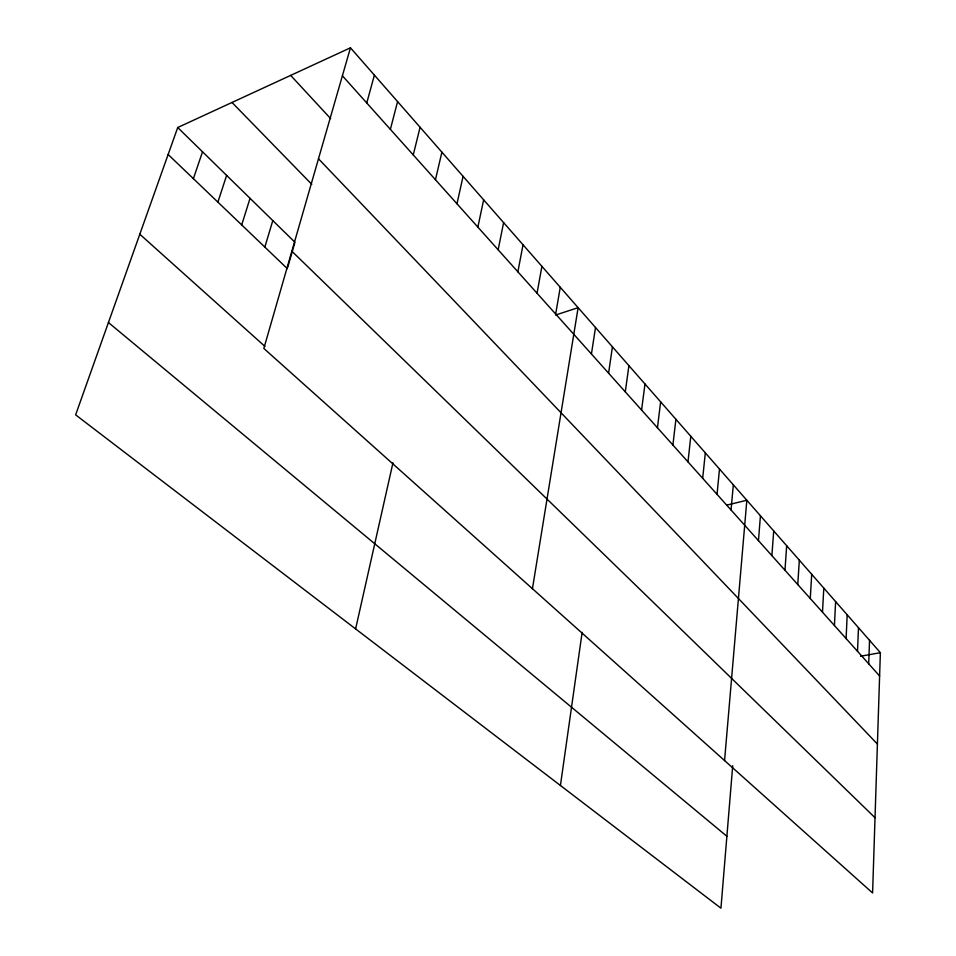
<?xml version="1.0" encoding="UTF-8"?>
<svg xmlns="http://www.w3.org/2000/svg" width="956" height="956" viewBox="0 0 956 956"><rect width="100%" height="100%" fill="white"/><g stroke="black" fill="none" stroke-linecap="round" stroke-linejoin="round"><path stroke-width="1.43" d="M880.368 652.673L872.589 892.964L263.844 348.45L350.458 47.8L880.368 652.673L860.52 656.246M868.693 663.799L869.542 640.317M857.52 651.311L858.488 627.686M846.108 638.56L847.171 614.78M834.433 625.511L835.616 601.587M822.495 612.175L823.797 588.095M810.27 598.528L811.704 574.293M797.77 584.558L799.336 560.168M784.972 570.254L786.668 545.721M771.874 555.615L773.715 530.927M758.455 540.63L760.438 515.774M732.714 765.696L720.943 908.2L75.632 414.856L177.72 127.518L350.458 47.8M724.564 760.558L746.839 500.263L726.56 505.15M731.029 509.99L733.336 484.835M717.036 494.348L719.498 469.038M702.684 478.311L705.325 452.857M687.985 461.891L690.794 436.283M672.905 445.042L675.904 419.278M657.441 427.762L660.644 401.855M641.584 410.04L644.977 383.989M625.296 391.852L628.917 365.646M560.431 785.485L582.132 632.382M608.59 373.175L612.426 346.837M591.429 354.007L595.504 327.514M532.444 588.717L578.117 307.665L555.579 315.038M555.675 314.058L560.264 287.278M537.045 293.241L541.897 266.33M517.877 271.827L523.028 244.784M498.16 249.803L503.609 222.617M477.869 227.134L483.64 199.816M456.968 203.783L463.074 176.346M355.608 628.905L392.952 462.847M435.446 179.728L441.899 152.171M413.255 154.932L420.078 127.268M390.371 129.371L397.577 101.587M366.769 102.985L374.382 75.118M287.732 267.25L294.938 242.262L177.72 127.518M264.848 247.09L272.795 220.597M241.701 224.935L250.042 198.31M217.896 202.134L226.62 175.39M193.387 178.653L202.529 151.801M108.434 322.531L726.883 836.285M139.803 234.232L264.943 346.407M168.136 154.478L287.338 268.636M291.855 251.213L875.027 817.715M232.009 102.459L311.775 184.329M318.479 158.78L877.417 744.043M290.672 75.393L330.645 118.616M342.403 75.763L879.616 676"/></g></svg>
